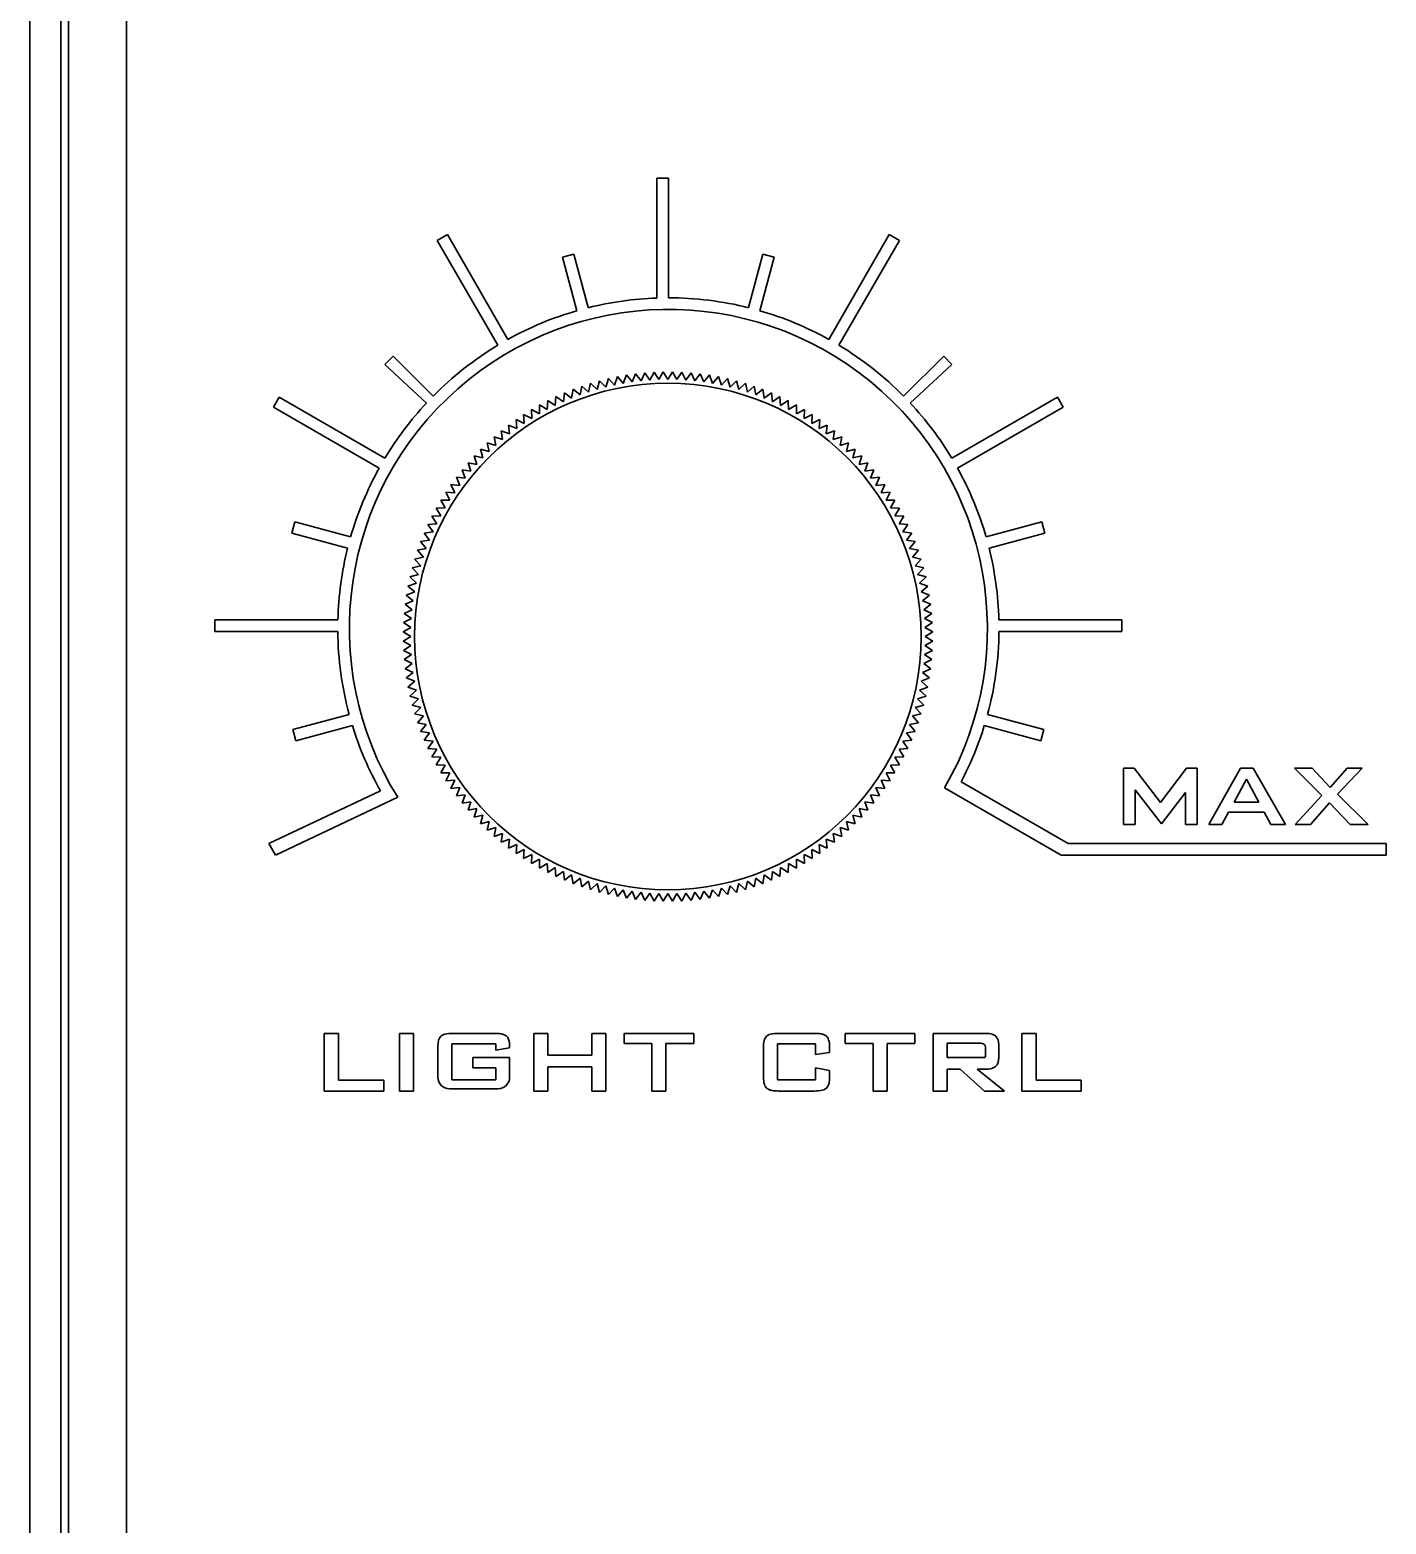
# Model space of a CAD drawing. Header units: millimetres. Extents: x 44 to 347, y 16 to 171.
# Drawn here: x 44.38 to 79.45, y 54.35 to 93 of the extents above; entities that cross this region are included whole.
import ezdxf

# ---------------------------------------------------------------- set-up
doc = ezdxf.new("R2010")
doc.units = ezdxf.units.MM
doc.layers.get('0').update_dxf_attribs({"lineweight": 30})

# ---------------------------------------------------------------- blocks, each defined once
blk = doc.blocks.new('A$C5FB41904')
for p, q in [((-37.5, 103.8), (-37.5, 0)), ((-36.7, 103.8), (-36.7, 0)), ((-36.5, 103), (-36.5, 1.854)), ((-35, 101.9), (-35, 2.9)), ((-20.989, 51.858), (-21.289, 51.858)), ((-21.289, 51.858), (-21.289, 48.756)), ((-20.989, 48.762), (-20.989, 51.858)), ((-26.704, 50.396), (-26.964, 50.246)), ((-25.14, 47.687), (-26.704, 50.396)), ((-15.275, 50.396), (-16.839, 47.687)), ((-15.015, 50.246), (-15.275, 50.396)), ((-26.964, 50.246), (-25.4, 47.536)), ((-23.434, 49.894), (-23.724, 49.816)), ((-23.062, 48.507), (-23.434, 49.894)), ((-18.544, 49.894), (-18.916, 48.507)), ((-18.254, 49.816), (-18.544, 49.894)), ((-16.579, 47.536), (-15.015, 50.246)), ((-23.724, 49.816), (-23.352, 48.429)), ((-18.626, 48.429), (-18.254, 49.816)), ((-28.11, 47.254), (-28.322, 47.041)), ((-27.074, 46.218), (-28.11, 47.254)), ((-13.868, 47.254), (-14.905, 46.218)), ((-13.656, 47.041), (-13.868, 47.254)), ((-28.322, 47.041), (-27.246, 46.039)), ((-21.835, 46.799), (-21.926, 46.585)), ((-21.695, 46.614), (-21.835, 46.799)), ((-21.597, 46.824), (-21.695, 46.614)), ((-21.464, 46.634), (-21.597, 46.824)), ((-21.359, 46.841), (-21.464, 46.634)), ((-21.232, 46.646), (-21.359, 46.841)), ((-21.12, 46.849), (-21.232, 46.646)), ((-21, 46.65), (-21.12, 46.849)), ((-20.88, 46.849), (-21, 46.65)), ((-20.768, 46.646), (-20.88, 46.849)), ((-20.641, 46.841), (-20.768, 46.646)), ((-20.536, 46.634), (-20.641, 46.841)), ((-20.403, 46.824), (-20.536, 46.634)), ((-20.305, 46.614), (-20.403, 46.824)), ((-20.165, 46.799), (-20.305, 46.614)), ((-20.074, 46.585), (-20.165, 46.799)), ((-14.733, 46.039), (-13.656, 47.041)), ((-23.455, 46.395), (-23.491, 46.166)), ((-23.274, 46.249), (-23.455, 46.395)), ((-23.23, 46.477), (-23.274, 46.249)), ((-23.055, 46.325), (-23.23, 46.477)), ((-23.003, 46.551), (-23.055, 46.325)), ((-22.833, 46.392), (-23.003, 46.551)), ((-22.773, 46.617), (-22.833, 46.392)), ((-22.609, 46.452), (-22.773, 46.617)), ((-22.541, 46.674), (-22.609, 46.452)), ((-22.383, 46.505), (-22.541, 46.674)), ((-22.307, 46.724), (-22.383, 46.505)), ((-22.155, 46.549), (-22.307, 46.724)), ((-22.072, 46.766), (-22.155, 46.549)), ((-21.926, 46.585), (-22.072, 46.766)), ((-19.928, 46.766), (-20.074, 46.585)), ((-19.845, 46.549), (-19.928, 46.766)), ((-19.693, 46.724), (-19.845, 46.549)), ((-19.617, 46.505), (-19.693, 46.724)), ((-19.459, 46.674), (-19.617, 46.505)), ((-19.391, 46.452), (-19.459, 46.674)), ((-19.227, 46.617), (-19.391, 46.452)), ((-19.167, 46.392), (-19.227, 46.617)), ((-18.997, 46.551), (-19.167, 46.392)), ((-18.945, 46.325), (-18.997, 46.551)), ((-18.77, 46.477), (-18.945, 46.325)), ((-18.726, 46.249), (-18.77, 46.477)), ((-18.545, 46.395), (-18.726, 46.249)), ((-18.509, 46.166), (-18.545, 46.395)), ((-31.052, 46.194), (-31.202, 45.935)), ((-28.318, 44.616), (-31.052, 46.194)), ((-24.11, 46.103), (-24.122, 45.872)), ((-23.915, 45.977), (-24.11, 46.103)), ((-23.895, 46.208), (-23.915, 45.977)), ((-23.705, 46.075), (-23.895, 46.208)), ((-23.677, 46.305), (-23.705, 46.075)), ((-23.491, 46.166), (-23.677, 46.305)), ((-18.323, 46.305), (-18.509, 46.166)), ((-18.295, 46.075), (-18.323, 46.305)), ((-18.105, 46.208), (-18.295, 46.075)), ((-18.085, 45.977), (-18.105, 46.208)), ((-17.89, 46.103), (-18.085, 45.977)), ((-17.878, 45.872), (-17.89, 46.103)), ((-10.927, 46.194), (-13.661, 44.616)), ((-10.777, 45.935), (-10.927, 46.194)), ((-31.202, 45.935), (-28.468, 44.356)), ((-24.929, 45.611), (-24.909, 45.38)), ((-24.719, 45.513), (-24.929, 45.611)), ((-24.731, 45.745), (-24.719, 45.513)), ((-24.524, 45.64), (-24.731, 45.745)), ((-24.528, 45.872), (-24.524, 45.64)), ((-24.325, 45.759), (-24.528, 45.872)), ((-24.321, 45.991), (-24.325, 45.759)), ((-24.122, 45.872), (-24.321, 45.991)), ((-17.679, 45.991), (-17.878, 45.872)), ((-17.675, 45.759), (-17.679, 45.991)), ((-17.472, 45.872), (-17.675, 45.759)), ((-17.476, 45.64), (-17.472, 45.872)), ((-17.269, 45.745), (-17.476, 45.64)), ((-17.281, 45.513), (-17.269, 45.745)), ((-17.071, 45.611), (-17.281, 45.513)), ((-17.091, 45.38), (-17.071, 45.611)), ((-13.511, 44.356), (-10.777, 45.935)), ((-25.311, 45.323), (-25.275, 45.094)), ((-25.094, 45.24), (-25.311, 45.323)), ((-25.122, 45.471), (-25.094, 45.24)), ((-24.909, 45.38), (-25.122, 45.471)), ((-16.878, 45.471), (-17.091, 45.38)), ((-16.906, 45.24), (-16.878, 45.471)), ((-16.689, 45.323), (-16.906, 45.24)), ((-16.725, 45.094), (-16.689, 45.323)), ((-25.844, 44.844), (-25.784, 44.619)), ((-25.619, 44.784), (-25.844, 44.844)), ((-25.672, 45.01), (-25.619, 44.784)), ((-25.45, 44.942), (-25.672, 45.01)), ((-25.494, 45.17), (-25.45, 44.942)), ((-25.275, 45.094), (-25.494, 45.17)), ((-16.506, 45.17), (-16.725, 45.094)), ((-16.55, 44.942), (-16.506, 45.17)), ((-16.328, 45.01), (-16.55, 44.942)), ((-16.381, 44.784), (-16.328, 45.01)), ((-16.156, 44.844), (-16.381, 44.784)), ((-16.216, 44.619), (-16.156, 44.844)), ((-26.17, 44.494), (-26.094, 44.275)), ((-25.942, 44.45), (-26.17, 44.494)), ((-26.01, 44.672), (-25.942, 44.45)), ((-25.784, 44.619), (-26.01, 44.672)), ((-15.99, 44.672), (-16.216, 44.619)), ((-16.058, 44.45), (-15.99, 44.672)), ((-15.83, 44.494), (-16.058, 44.45)), ((-15.906, 44.275), (-15.83, 44.494)), ((-26.471, 44.122), (-26.38, 43.909)), ((-26.24, 44.094), (-26.471, 44.122)), ((-26.323, 44.311), (-26.24, 44.094)), ((-26.094, 44.275), (-26.323, 44.311)), ((-15.677, 44.311), (-15.906, 44.275)), ((-15.76, 44.094), (-15.677, 44.311)), ((-15.529, 44.122), (-15.76, 44.094)), ((-15.62, 43.909), (-15.529, 44.122)), ((-26.745, 43.731), (-26.64, 43.524)), ((-26.513, 43.719), (-26.745, 43.731)), ((-26.611, 43.929), (-26.513, 43.719)), ((-26.38, 43.909), (-26.611, 43.929)), ((-15.389, 43.929), (-15.62, 43.909)), ((-15.487, 43.719), (-15.389, 43.929)), ((-15.255, 43.731), (-15.487, 43.719)), ((-15.36, 43.524), (-15.255, 43.731)), ((-26.759, 43.325), (-26.991, 43.321)), ((-26.991, 43.321), (-26.872, 43.122)), ((-26.872, 43.528), (-26.759, 43.325)), ((-26.64, 43.524), (-26.872, 43.528)), ((-15.128, 43.528), (-15.36, 43.524)), ((-15.241, 43.325), (-15.128, 43.528)), ((-15.009, 43.321), (-15.241, 43.325)), ((-15.128, 43.122), (-15.009, 43.321)), ((-30.647, 42.964), (-30.724, 42.675)), ((-29.205, 42.578), (-30.647, 42.964)), ((-26.977, 42.915), (-27.208, 42.895)), ((-26.872, 43.122), (-27.103, 43.11)), ((-27.103, 43.11), (-26.977, 42.915)), ((-14.897, 43.11), (-15.128, 43.122)), ((-15.023, 42.915), (-14.897, 43.11)), ((-14.792, 42.895), (-15.023, 42.915)), ((-11.332, 42.964), (-12.774, 42.578)), ((-11.254, 42.675), (-11.332, 42.964)), ((-30.724, 42.675), (-29.283, 42.289)), ((-27.075, 42.705), (-27.305, 42.677)), ((-27.305, 42.677), (-27.166, 42.491)), ((-27.208, 42.895), (-27.075, 42.705)), ((-14.925, 42.705), (-14.792, 42.895)), ((-14.695, 42.677), (-14.925, 42.705)), ((-14.834, 42.491), (-14.695, 42.677)), ((-12.696, 42.289), (-11.254, 42.675)), ((-27.249, 42.274), (-27.477, 42.23)), ((-27.477, 42.23), (-27.325, 42.055)), ((-27.166, 42.491), (-27.395, 42.455)), ((-27.395, 42.455), (-27.249, 42.274)), ((-14.605, 42.455), (-14.834, 42.491)), ((-14.751, 42.274), (-14.605, 42.455)), ((-14.523, 42.23), (-14.751, 42.274)), ((-14.675, 42.055), (-14.523, 42.23)), ((-27.392, 41.833), (-27.617, 41.773)), ((-27.617, 41.773), (-27.452, 41.609)), ((-27.325, 42.055), (-27.551, 42.003)), ((-27.551, 42.003), (-27.392, 41.833)), ((-14.449, 42.003), (-14.675, 42.055)), ((-14.608, 41.833), (-14.449, 42.003)), ((-14.383, 41.773), (-14.608, 41.833)), ((-14.548, 41.609), (-14.383, 41.773)), ((-27.505, 41.383), (-27.724, 41.307)), ((-27.452, 41.609), (-27.674, 41.541)), ((-27.674, 41.541), (-27.505, 41.383)), ((-14.326, 41.541), (-14.548, 41.609)), ((-14.495, 41.383), (-14.326, 41.541)), ((-14.276, 41.307), (-14.495, 41.383)), ((-27.549, 41.155), (-27.766, 41.072)), ((-27.766, 41.072), (-27.585, 40.926)), ((-27.724, 41.307), (-27.549, 41.155)), ((-14.451, 41.155), (-14.276, 41.307)), ((-14.234, 41.072), (-14.451, 41.155)), ((-14.415, 40.926), (-14.234, 41.072)), ((-27.614, 40.695), (-27.824, 40.597)), ((-27.824, 40.597), (-27.634, 40.464)), ((-27.585, 40.926), (-27.799, 40.835)), ((-27.799, 40.835), (-27.614, 40.695)), ((-14.201, 40.835), (-14.415, 40.926)), ((-14.386, 40.695), (-14.201, 40.835)), ((-14.176, 40.597), (-14.386, 40.695)), ((-14.366, 40.464), (-14.176, 40.597)), ((-29.536, 40.433), (-32.714, 40.433)), ((-32.714, 40.433), (-32.714, 40.133)), ((-27.646, 40.232), (-27.849, 40.12)), ((-27.634, 40.464), (-27.841, 40.359)), ((-27.841, 40.359), (-27.646, 40.232)), ((-14.159, 40.359), (-14.366, 40.464)), ((-14.354, 40.232), (-14.159, 40.359)), ((-14.151, 40.12), (-14.354, 40.232)), ((-9.264, 40.433), (-12.442, 40.433)), ((-9.264, 40.133), (-9.264, 40.433)), ((-32.714, 40.133), (-29.539, 40.133)), ((-27.849, 40.12), (-27.65, 40)), ((-27.65, 40), (-27.849, 39.88)), ((-27.849, 39.88), (-27.646, 39.768)), ((-14.354, 39.768), (-14.151, 39.88)), ((-14.35, 40), (-14.151, 40.12)), ((-14.151, 39.88), (-14.35, 40)), ((-12.44, 40.133), (-9.264, 40.133)), ((-27.646, 39.768), (-27.841, 39.641)), ((-27.841, 39.641), (-27.634, 39.536)), ((-27.634, 39.536), (-27.824, 39.403)), ((-14.366, 39.536), (-14.159, 39.641)), ((-14.176, 39.403), (-14.366, 39.536)), ((-14.159, 39.641), (-14.354, 39.768)), ((-27.824, 39.403), (-27.614, 39.305)), ((-27.614, 39.305), (-27.799, 39.165)), ((-27.799, 39.165), (-27.585, 39.074)), ((-27.585, 39.074), (-27.766, 38.928)), ((-14.415, 39.074), (-14.201, 39.165)), ((-14.234, 38.928), (-14.415, 39.074)), ((-14.386, 39.305), (-14.176, 39.403)), ((-14.201, 39.165), (-14.386, 39.305)), ((-27.766, 38.928), (-27.549, 38.845)), ((-27.549, 38.845), (-27.724, 38.693)), ((-27.724, 38.693), (-27.505, 38.617)), ((-14.495, 38.617), (-14.276, 38.693)), ((-14.451, 38.845), (-14.234, 38.928)), ((-14.276, 38.693), (-14.451, 38.845)), ((-27.505, 38.617), (-27.674, 38.459)), ((-27.674, 38.459), (-27.452, 38.391)), ((-27.452, 38.391), (-27.617, 38.227)), ((-14.548, 38.391), (-14.326, 38.459)), ((-14.383, 38.227), (-14.548, 38.391)), ((-14.326, 38.459), (-14.495, 38.617)), ((-29.243, 37.983), (-30.698, 37.593)), ((-27.617, 38.227), (-27.392, 38.167)), ((-27.392, 38.167), (-27.551, 37.997)), ((-27.551, 37.997), (-27.325, 37.945)), ((-27.325, 37.945), (-27.477, 37.77)), ((-14.675, 37.945), (-14.449, 37.997)), ((-14.523, 37.77), (-14.675, 37.945)), ((-14.608, 38.167), (-14.383, 38.227)), ((-14.449, 37.997), (-14.608, 38.167)), ((-11.281, 37.593), (-12.735, 37.983)), ((-30.698, 37.593), (-30.62, 37.303)), ((-30.62, 37.303), (-29.16, 37.695)), ((-27.477, 37.77), (-27.249, 37.726)), ((-27.249, 37.726), (-27.395, 37.545)), ((-27.395, 37.545), (-27.166, 37.509)), ((-27.166, 37.509), (-27.305, 37.323)), ((-14.834, 37.509), (-14.605, 37.545)), ((-14.695, 37.323), (-14.834, 37.509)), ((-14.751, 37.726), (-14.523, 37.77)), ((-14.605, 37.545), (-14.751, 37.726)), ((-12.818, 37.695), (-11.358, 37.303)), ((-11.358, 37.303), (-11.281, 37.593)), ((-27.305, 37.323), (-27.075, 37.295)), ((-27.075, 37.295), (-27.208, 37.105)), ((-14.925, 37.295), (-14.695, 37.323)), ((-14.792, 37.105), (-14.925, 37.295)), ((-27.208, 37.105), (-26.977, 37.085)), ((-26.977, 37.085), (-27.103, 36.89)), ((-27.103, 36.89), (-26.872, 36.878)), ((-26.872, 36.878), (-26.991, 36.679)), ((-15.128, 36.878), (-14.897, 36.89)), ((-15.009, 36.679), (-15.128, 36.878)), ((-15.023, 37.085), (-14.792, 37.105)), ((-14.897, 36.89), (-15.023, 37.085)), ((-26.991, 36.679), (-26.759, 36.675)), ((-26.759, 36.675), (-26.872, 36.472)), ((-26.872, 36.472), (-26.64, 36.476)), ((-26.64, 36.476), (-26.745, 36.269)), ((-15.36, 36.476), (-15.128, 36.472)), ((-15.255, 36.269), (-15.36, 36.476)), ((-15.241, 36.675), (-15.009, 36.679)), ((-15.128, 36.472), (-15.241, 36.675)), ((-8.945, 36.592), (-9.22, 36.592)), ((-9.22, 36.592), (-9.22, 35.135)), ((-8.259, 35.711), (-8.945, 36.592)), ((-7.588, 36.592), (-8.259, 35.711)), ((-7.317, 36.592), (-7.588, 36.592)), ((-7.317, 35.135), (-7.317, 36.592)), ((-6.189, 36.592), (-7.013, 35.135)), ((-5.862, 36.592), (-6.189, 36.592)), ((-5.027, 35.135), (-5.862, 36.592)), ((-4.344, 36.592), (-4.793, 36.592)), ((-4.793, 36.592), (-4.09, 35.884)), ((-3.878, 36.097), (-4.344, 36.592)), ((-3.436, 36.592), (-3.878, 36.097)), ((-3.681, 35.922), (-3.046, 36.592)), ((-3.046, 36.592), (-3.436, 36.592)), ((-28.437, 36.013), (-31.325, 34.646)), ((-26.745, 36.269), (-26.513, 36.281)), ((-26.513, 36.281), (-26.611, 36.071)), ((-26.611, 36.071), (-26.38, 36.091)), ((-26.38, 36.091), (-26.471, 35.878)), ((-15.62, 36.091), (-15.389, 36.071)), ((-15.529, 35.878), (-15.62, 36.091)), ((-15.487, 36.281), (-15.255, 36.269)), ((-15.389, 36.071), (-15.487, 36.281)), ((-13.844, 36.088), (-10.827, 34.346)), ((-10.654, 34.646), (-13.417, 36.242)), ((-8.92, 36.035), (-8.233, 35.155)), ((-8.92, 35.135), (-8.92, 36.035)), ((-8.233, 35.155), (-7.617, 35.964)), ((-7.617, 35.964), (-7.617, 35.135)), ((-6.037, 36.31), (-6.361, 35.717)), ((-5.723, 35.717), (-6.037, 36.31)), ((-31.151, 34.346), (-27.987, 35.843)), ((-26.471, 35.878), (-26.24, 35.906)), ((-26.24, 35.906), (-26.323, 35.689)), ((-26.323, 35.689), (-26.094, 35.725)), ((-26.094, 35.725), (-26.17, 35.506)), ((-15.906, 35.725), (-15.677, 35.689)), ((-15.83, 35.506), (-15.906, 35.725)), ((-15.76, 35.906), (-15.529, 35.878)), ((-15.677, 35.689), (-15.76, 35.906)), ((-6.361, 35.717), (-5.723, 35.717)), ((-4.09, 35.884), (-4.781, 35.135)), ((-4.381, 35.135), (-3.889, 35.7)), ((-3.889, 35.7), (-3.356, 35.135)), ((-2.895, 35.135), (-3.681, 35.922)), ((-26.17, 35.506), (-25.942, 35.55)), ((-25.942, 35.55), (-26.01, 35.328)), ((-26.01, 35.328), (-25.784, 35.381)), ((-25.784, 35.381), (-25.844, 35.156)), ((-25.844, 35.156), (-25.619, 35.216)), ((-25.619, 35.216), (-25.672, 34.99)), ((-16.381, 35.216), (-16.156, 35.156)), ((-16.328, 34.99), (-16.381, 35.216)), ((-16.216, 35.381), (-15.99, 35.328)), ((-16.156, 35.156), (-16.216, 35.381)), ((-16.058, 35.55), (-15.83, 35.506)), ((-15.99, 35.328), (-16.058, 35.55)), ((-6.675, 35.135), (-6.506, 35.454)), ((-6.506, 35.454), (-5.583, 35.454)), ((-5.583, 35.454), (-5.408, 35.135)), ((-25.672, 34.99), (-25.45, 35.058)), ((-25.45, 35.058), (-25.494, 34.83)), ((-25.494, 34.83), (-25.275, 34.906)), ((-25.275, 34.906), (-25.311, 34.677)), ((-16.725, 34.906), (-16.506, 34.83)), ((-16.689, 34.677), (-16.725, 34.906)), ((-16.55, 35.058), (-16.328, 34.99)), ((-16.506, 34.83), (-16.55, 35.058)), ((-9.22, 35.135), (-8.92, 35.135)), ((-7.617, 35.135), (-7.317, 35.135)), ((-7.013, 35.135), (-6.675, 35.135)), ((-5.408, 35.135), (-5.027, 35.135)), ((-4.781, 35.135), (-4.381, 35.135)), ((-3.356, 35.135), (-2.895, 35.135)), ((-31.325, 34.646), (-31.151, 34.346)), ((-25.311, 34.677), (-25.094, 34.76)), ((-25.094, 34.76), (-25.122, 34.529)), ((-25.122, 34.529), (-24.909, 34.62)), ((-24.909, 34.62), (-24.929, 34.389)), ((-24.929, 34.389), (-24.719, 34.487)), ((-24.719, 34.487), (-24.731, 34.255)), ((-17.281, 34.487), (-17.071, 34.389)), ((-17.269, 34.255), (-17.281, 34.487)), ((-17.091, 34.62), (-16.878, 34.529)), ((-17.071, 34.389), (-17.091, 34.62)), ((-16.906, 34.76), (-16.689, 34.677)), ((-16.878, 34.529), (-16.906, 34.76)), ((-2.427, 34.646), (-10.654, 34.646)), ((-2.427, 34.346), (-2.427, 34.646)), ((-24.731, 34.255), (-24.524, 34.36)), ((-24.524, 34.36), (-24.528, 34.128)), ((-24.528, 34.128), (-24.325, 34.241)), ((-24.325, 34.241), (-24.321, 34.009)), ((-24.321, 34.009), (-24.122, 34.128)), ((-24.122, 34.128), (-24.11, 33.897)), ((-24.11, 33.897), (-23.915, 34.023)), ((-23.915, 34.023), (-23.895, 33.792)), ((-18.105, 33.792), (-18.085, 34.023)), ((-18.085, 34.023), (-17.89, 33.897)), ((-17.89, 33.897), (-17.878, 34.128)), ((-17.878, 34.128), (-17.679, 34.009)), ((-17.679, 34.009), (-17.675, 34.241)), ((-17.675, 34.241), (-17.472, 34.128)), ((-17.476, 34.36), (-17.269, 34.255)), ((-17.472, 34.128), (-17.476, 34.36)), ((-10.827, 34.346), (-2.427, 34.346)), ((-23.895, 33.792), (-23.705, 33.925)), ((-23.705, 33.925), (-23.677, 33.695)), ((-23.677, 33.695), (-23.491, 33.834)), ((-23.491, 33.834), (-23.455, 33.605)), ((-23.455, 33.605), (-23.274, 33.751)), ((-23.274, 33.751), (-23.23, 33.523)), ((-23.23, 33.523), (-23.055, 33.675)), ((-23.055, 33.675), (-23.003, 33.449)), ((-18.997, 33.449), (-18.945, 33.675)), ((-18.945, 33.675), (-18.77, 33.523)), ((-18.77, 33.523), (-18.726, 33.751)), ((-18.726, 33.751), (-18.545, 33.605)), ((-18.545, 33.605), (-18.509, 33.834)), ((-18.509, 33.834), (-18.323, 33.695)), ((-18.323, 33.695), (-18.295, 33.925)), ((-18.295, 33.925), (-18.105, 33.792)), ((-23.003, 33.449), (-22.833, 33.608)), ((-22.833, 33.608), (-22.773, 33.383)), ((-22.773, 33.383), (-22.609, 33.548)), ((-22.609, 33.548), (-22.541, 33.326)), ((-22.541, 33.326), (-22.383, 33.495)), ((-22.383, 33.495), (-22.307, 33.276)), ((-22.307, 33.276), (-22.155, 33.451)), ((-22.155, 33.451), (-22.072, 33.234)), ((-22.072, 33.234), (-21.926, 33.415)), ((-21.926, 33.415), (-21.835, 33.201)), ((-21.835, 33.201), (-21.695, 33.386)), ((-21.695, 33.386), (-21.597, 33.176)), ((-21.597, 33.176), (-21.464, 33.366)), ((-21.464, 33.366), (-21.359, 33.159)), ((-21.359, 33.159), (-21.232, 33.354)), ((-21.232, 33.354), (-21.12, 33.151)), ((-21.12, 33.151), (-21, 33.35)), ((-21, 33.35), (-20.88, 33.151)), ((-20.88, 33.151), (-20.768, 33.354)), ((-20.768, 33.354), (-20.641, 33.159)), ((-20.641, 33.159), (-20.536, 33.366)), ((-20.536, 33.366), (-20.403, 33.176)), ((-20.403, 33.176), (-20.305, 33.386)), ((-20.305, 33.386), (-20.165, 33.201)), ((-20.165, 33.201), (-20.074, 33.415)), ((-20.074, 33.415), (-19.928, 33.234)), ((-19.928, 33.234), (-19.845, 33.451)), ((-19.845, 33.451), (-19.693, 33.276)), ((-19.693, 33.276), (-19.617, 33.495)), ((-19.617, 33.495), (-19.459, 33.326)), ((-19.459, 33.326), (-19.391, 33.548)), ((-19.391, 33.548), (-19.227, 33.383)), ((-19.227, 33.383), (-19.167, 33.608)), ((-19.167, 33.608), (-18.997, 33.449)), ((-29.52, 29.736), (-29.886, 29.736)), ((-29.886, 29.736), (-29.886, 28.244)), ((-29.52, 28.523), (-29.52, 29.736)), ((-27.578, 29.736), (-27.94, 29.736)), ((-27.94, 29.736), (-27.94, 28.244)), ((-27.578, 28.244), (-27.578, 29.736)), ((-26.949, 29.385), (-26.949, 28.602)), ((-26.586, 28.53), (-26.586, 29.462)), ((-26.586, 29.462), (-25.451, 29.462)), ((-25.482, 29.736), (-26.562, 29.736)), ((-25.451, 29.462), (-25.451, 29.302)), ((-25.094, 29.362), (-25.094, 29.402)), ((-24.106, 29.736), (-24.472, 29.736)), ((-24.472, 29.736), (-24.472, 28.244)), ((-24.106, 29.169), (-24.106, 29.736)), ((-22.607, 29.736), (-22.97, 29.736)), ((-22.97, 29.736), (-22.97, 29.169)), ((-22.607, 28.244), (-22.607, 29.736)), ((-20.33, 29.736), (-22.135, 29.736)), ((-22.135, 29.736), (-22.135, 29.469)), ((-22.135, 29.469), (-21.415, 29.469)), ((-21.415, 29.469), (-21.415, 28.244)), ((-21.051, 28.244), (-21.051, 29.469)), ((-21.051, 29.469), (-20.33, 29.469)), ((-20.33, 29.469), (-20.33, 29.736)), ((-18.53, 29.385), (-18.53, 28.597)), ((-18.166, 28.53), (-18.166, 29.462)), ((-18.166, 29.462), (-17.186, 29.462)), ((-17.21, 29.736), (-18.142, 29.736)), ((-17.186, 29.462), (-17.186, 29.186)), ((-16.819, 29.24), (-16.819, 29.385)), ((-14.611, 29.736), (-16.416, 29.736)), ((-16.416, 29.736), (-16.416, 29.469)), ((-16.416, 29.469), (-15.696, 29.469)), ((-15.696, 29.469), (-15.696, 28.244)), ((-15.333, 28.244), (-15.333, 29.469)), ((-15.333, 29.469), (-14.611, 29.469)), ((-14.611, 29.469), (-14.611, 29.736)), ((-12.797, 29.736), (-14.141, 29.736)), ((-14.141, 29.736), (-14.141, 28.244)), ((-13.782, 29.479), (-13.782, 29.107)), ((-12.952, 29.479), (-13.782, 29.479)), ((-12.447, 29.095), (-12.447, 29.447)), ((-11.481, 29.736), (-11.848, 29.736)), ((-11.848, 29.736), (-11.848, 28.244)), ((-11.481, 28.523), (-11.481, 29.736)), ((-25.094, 29.112), (-26.043, 29.112)), ((-26.043, 29.112), (-26.043, 28.847)), ((-25.451, 29.302), (-25.094, 29.362)), ((-25.094, 28.602), (-25.094, 29.112)), ((-22.97, 29.169), (-24.106, 29.169)), ((-17.186, 29.186), (-16.819, 29.24)), ((-13.782, 29.107), (-12.808, 29.107)), ((-12.787, 29.186), (-12.787, 29.359)), ((-26.043, 28.847), (-25.451, 28.847)), ((-25.451, 28.847), (-25.451, 28.53)), ((-24.106, 28.244), (-24.106, 28.873)), ((-24.106, 28.873), (-22.97, 28.873)), ((-22.97, 28.873), (-22.97, 28.244)), ((-16.819, 28.773), (-17.186, 28.847)), ((-17.186, 28.847), (-17.186, 28.53)), ((-16.819, 28.597), (-16.819, 28.773)), ((-13.782, 28.244), (-13.782, 28.809)), ((-13.782, 28.809), (-13.44, 28.809)), ((-13.44, 28.809), (-12.814, 28.244)), ((-12.292, 28.244), (-13.002, 28.809)), ((-13.002, 28.809), (-12.797, 28.809)), ((-29.886, 28.244), (-28.35, 28.244)), ((-28.35, 28.523), (-29.52, 28.523)), ((-28.35, 28.244), (-28.35, 28.523)), ((-27.94, 28.244), (-27.578, 28.244)), ((-26.649, 28.302), (-25.394, 28.302)), ((-25.451, 28.53), (-26.586, 28.53)), ((-24.472, 28.244), (-24.106, 28.244)), ((-22.97, 28.244), (-22.607, 28.244)), ((-21.415, 28.244), (-21.051, 28.244)), ((-17.186, 28.53), (-18.166, 28.53)), ((-18.142, 28.244), (-17.21, 28.244)), ((-15.696, 28.244), (-15.333, 28.244)), ((-14.141, 28.244), (-13.782, 28.244)), ((-12.814, 28.244), (-12.292, 28.244)), ((-11.848, 28.244), (-10.311, 28.244)), ((-10.311, 28.523), (-11.481, 28.523)), ((-10.311, 28.244), (-10.311, 28.523))]:
    blk.add_line(p, q)
blk.add_circle((-21, 40), 6.55)
for centre, radius, start, end in [((-20.989, 40.212), 8.55, 92.0109, 104.0335), ((-20.989, 40.212), 8.55, 75.9665, 90), ((-20.989, 40.212), 8.25, 330.0078, 211.976), ((-20.989, 40.212), 8.55, 106.0441, 119.0434), ((-20.989, 40.212), 8.55, 60.9566, 73.9559), ((-20.989, 40.212), 8.55, 121.054, 135.3722), ((-20.989, 40.212), 8.55, 44.6278, 58.946), ((-20.989, 40.212), 8.55, 137.0374, 148.9981), ((-20.989, 40.212), 8.55, 31.0019, 42.9626), ((-20.989, 40.212), 8.55, 151.0086, 163.9321), ((-20.989, 40.212), 8.55, 16.0679, 28.9914), ((-20.989, 40.212), 8.55, 165.9426, 178.5179), ((-20.989, 40.212), 8.55, 1.4821, 14.0574), ((-20.989, 40.212), 8.55, 180.5285, 195.1116), ((-20.989, 40.212), 8.55, 344.8884, 359.4715), ((-20.989, 40.212), 8.55, 197.1225, 209.4175), ((-20.989, 40.212), 8.55, 332.3302, 342.8775), ((-26.649, 28.602), 0.3, 180, 270), ((-25.394, 28.602), 0.3, 270, 0)]:
    blk.add_arc(centre, radius, start, end)
for points, knots in [([(-26.869, 29.662), (-26.883, 29.645), (-26.914, 29.609), (-26.944, 29.513), (-26.947, 29.436), (-26.949, 29.385)], [0, 0, 0, 0, 0.218244, 0.476948, 1, 1, 1, 1]), ([(-26.562, 29.736), (-26.632, 29.734), (-26.723, 29.731), (-26.826, 29.695), (-26.856, 29.672), (-26.869, 29.662)], [0, 0, 0, 0, 0.65231, 0.840846, 1, 1, 1, 1]), ([(-25.175, 29.664), (-25.194, 29.676), (-25.235, 29.705), (-25.34, 29.731), (-25.425, 29.734), (-25.482, 29.736)], [0, 0, 0, 0, 0.207713, 0.465905, 1, 1, 1, 1]), ([(-25.094, 29.402), (-25.097, 29.462), (-25.101, 29.54), (-25.14, 29.626), (-25.164, 29.652), (-25.175, 29.664)], [0, 0, 0, 0, 0.631542, 0.825051, 1, 1, 1, 1]), ([(-18.449, 29.662), (-18.463, 29.645), (-18.494, 29.609), (-18.524, 29.513), (-18.528, 29.436), (-18.53, 29.385)], [0, 0, 0, 0, 0.218244, 0.476948, 1, 1, 1, 1]), ([(-18.142, 29.736), (-18.212, 29.734), (-18.303, 29.731), (-18.406, 29.695), (-18.436, 29.672), (-18.449, 29.662)], [0, 0, 0, 0, 0.65231, 0.840846, 1, 1, 1, 1]), ([(-16.899, 29.662), (-16.918, 29.675), (-16.959, 29.704), (-17.066, 29.731), (-17.152, 29.734), (-17.21, 29.736)], [0, 0, 0, 0, 0.206098, 0.463699, 1, 1, 1, 1]), ([(-16.819, 29.385), (-16.822, 29.448), (-16.825, 29.531), (-16.864, 29.623), (-16.888, 29.649), (-16.899, 29.662)], [0, 0, 0, 0, 0.639784, 0.831269, 1, 1, 1, 1]), ([(-12.822, 29.452), (-12.83, 29.457), (-12.848, 29.467), (-12.892, 29.477), (-12.928, 29.479), (-12.952, 29.479)], [0, 0, 0, 0, 0.205981, 0.465219, 1, 1, 1, 1]), ([(-12.787, 29.359), (-12.787, 29.37), (-12.788, 29.391), (-12.796, 29.418), (-12.807, 29.438), (-12.817, 29.447), (-12.822, 29.452)], [0, 0, 0, 0, 0.328772, 0.610078, 0.80887, 1, 1, 1, 1]), ([(-12.53, 29.668), (-12.548, 29.68), (-12.586, 29.705), (-12.677, 29.731), (-12.749, 29.734), (-12.797, 29.736)], [0, 0, 0, 0, 0.226352, 0.489001, 1, 1, 1, 1]), ([(-12.447, 29.447), (-12.448, 29.473), (-12.451, 29.522), (-12.472, 29.603), (-12.509, 29.644), (-12.53, 29.668)], [0, 0, 0, 0, 0.327014, 0.609182, 1, 1, 1, 1]), ([(-12.808, 29.107), (-12.801, 29.12), (-12.788, 29.145), (-12.787, 29.173), (-12.787, 29.186)], [0, 0, 0, 0, 0.509385, 1, 1, 1, 1]), ([(-12.53, 28.876), (-12.516, 28.89), (-12.486, 28.919), (-12.453, 28.995), (-12.45, 29.056), (-12.447, 29.095)], [0, 0, 0, 0, 0.246935, 0.510165, 1, 1, 1, 1]), ([(-12.797, 28.809), (-12.737, 28.81), (-12.642, 28.812), (-12.56, 28.859), (-12.53, 28.876)], [0, 0, 0, 0, 0.630042, 1, 1, 1, 1]), ([(-18.53, 28.597), (-18.527, 28.533), (-18.524, 28.45), (-18.484, 28.357), (-18.46, 28.331), (-18.449, 28.318)], [0, 0, 0, 0, 0.640067, 0.831203, 1, 1, 1, 1]), ([(-18.449, 28.318), (-18.43, 28.305), (-18.389, 28.276), (-18.284, 28.249), (-18.199, 28.246), (-18.142, 28.244)], [0, 0, 0, 0, 0.208602, 0.466818, 1, 1, 1, 1]), ([(-17.21, 28.244), (-17.139, 28.247), (-17.048, 28.25), (-16.944, 28.286), (-16.914, 28.309), (-16.9, 28.319)], [0, 0, 0, 0, 0.650969, 0.839763, 1, 1, 1, 1]), ([(-16.9, 28.319), (-16.886, 28.336), (-16.855, 28.372), (-16.824, 28.468), (-16.821, 28.546), (-16.819, 28.597)], [0, 0, 0, 0, 0.218924, 0.477878, 1, 1, 1, 1])]:
    blk.add_open_spline(points, degree=3, knots=knots)

msp = doc.modelspace()

# ---------------------------------------------------------------- block references
msp.add_blockref('A$C5FB41904', (81.882, 37.308))

doc.saveas('drawing.dxf')
